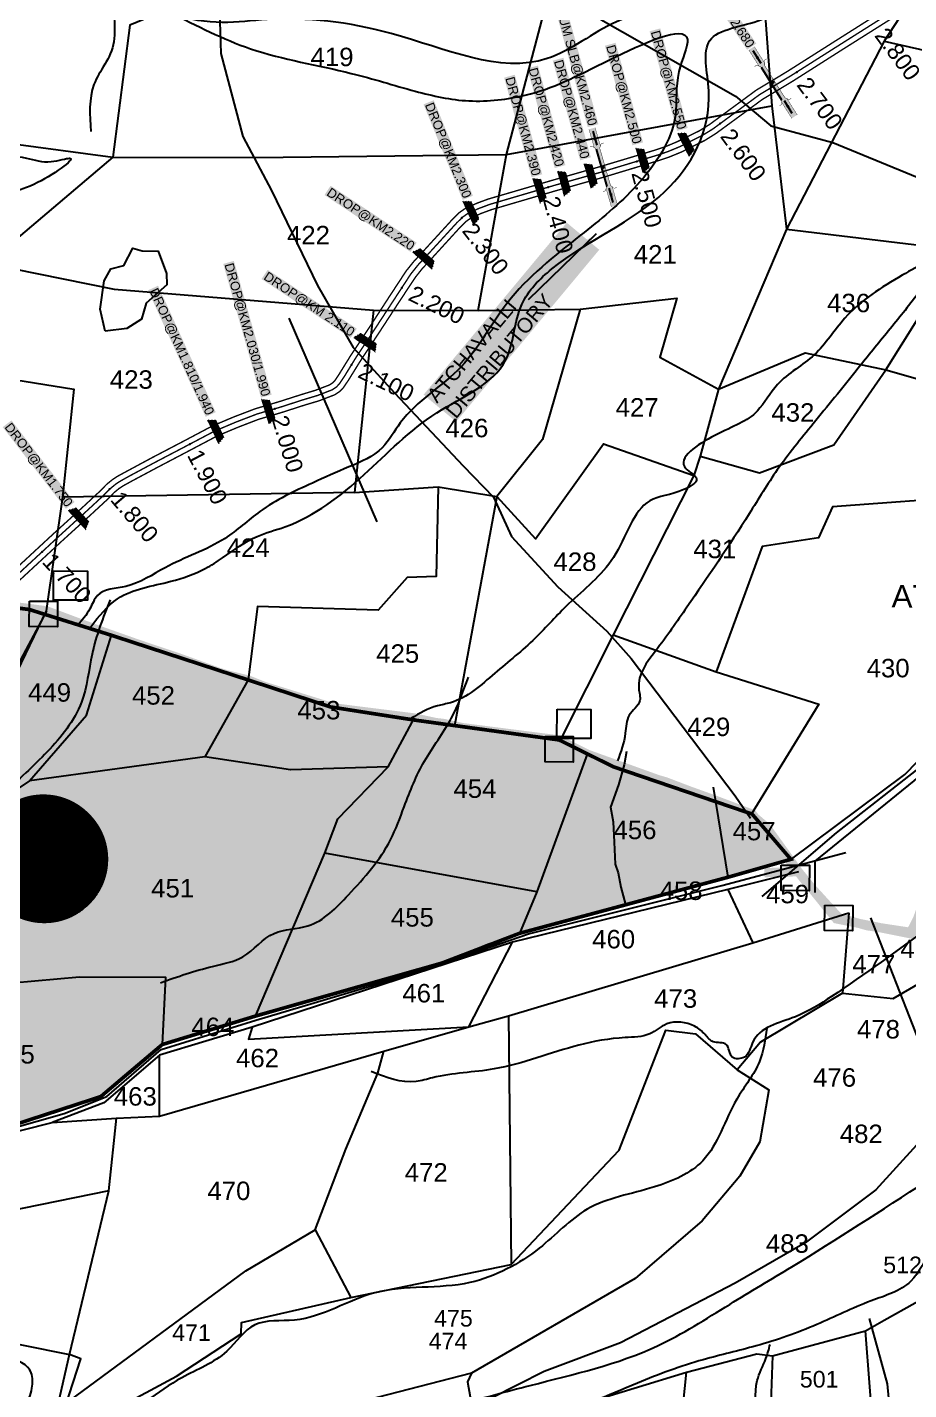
# Model space of a CAD drawing. Header units: inches. Extents: x 200003 to 248779, y 1594258 to 1607376.
# Drawn here: x 205901 to 206856, y 1599463 to 1600941 of the extents above; entities that cross this region are included whole.
import ezdxf
from ezdxf.enums import TextEntityAlignment as Align

# ---------------------------------------------------------------- set-up
doc = ezdxf.new("R2010")
doc.units = ezdxf.units.IN
doc.header["$LTSCALE"] = 15
doc.header["$MEASUREMENT"] = 0
for name, pattern in [('ACAD_ISO02W100', [15, 12, -3]), ('DASHED2', [0.375, 0.25, -0.125]), ('HIDDEN2', [0.1875, 0.125, -0.0625])]:
    doc.linetypes.add(name, pattern=pattern)
for name, color, linetype in [('BOUNDRY STONES', 240, 'Continuous'), ('CANAL1', 7, 'Continuous'), ('CSMark', 72, 'Continuous'), ('PLOTS', 7, 'Continuous'), ('PLOTS NO', 7, 'Continuous'), ('RE REMARKS', 7, 'Continuous'), ('ROADS', 1, 'Continuous'), ('STREAMS', 4, 'Continuous'), ('STRUCTURE', 5, 'Continuous'), ('TEXT', 1, 'Continuous'), ('text2', 7, 'Continuous'), ('VILLAGE BOUNDRY', 5, 'Continuous'), ('WUA-14', 3, 'Continuous')]:
    doc.layers.add(name, color=color, linetype=linetype)
doc.styles.get("Standard").update_dxf_attribs({"font": 'arial.ttf'})
doc.dimstyles.get("Standard").update_dxf_attribs({"dimtxt": 0.18, "dimasz": 0.18, "dimexe": 0.18, "dimexo": 0.0625, "dimgap": 0.09, "dimtad": 0, "dimtih": 1, "dimtoh": 1, "dimdec": 4, "dimzin": 0, "dimdsep": 46, "dimtxsty": 'Standard', "dimcen": 0.09, "dimadec": 0, "dimazin": 0, "dimtfac": 1, "dimtdec": 4, "dimtofl": 0, "dimtmove": 0, "dimatfit": 3, "dimfxl": 1, "dimtolj": 1, "dimtzin": 0, "dimarcsym": 0})

# ---------------------------------------------------------------- blocks, each defined once
blk = doc.blocks.new('DROP')
h = blk.add_hatch()
h.set_pattern_fill('ANSI31', color=1, scale=10, angle=45)
h.set_pattern_definition([(90, (-324.4107, -25.7687), (-1.25, 0), [])])
h.paths.add_polyline_path([(-9.9, -4.3), (-13.8, 4.1), (13.8, 4.1), (10.2, -4.3)])
at = {"layer": 'STRUCTURE', "color": 5, "const_width": 0.49}
blk.add_lwpolyline([(-9.9, -4.3), (-13.8, 4.1), (13.8, 4.1), (10.2, -4.3), (-9.9, -4.3)], dxfattribs=at)
at = {"layer": 'STRUCTURE', "color": 5}
blk.add_circle((0, 0), 1.33, dxfattribs=at)
blk = doc.blocks.new('1SLB')
at = {"layer": 'STRUCTURE'}
h = blk.add_hatch(dxfattribs=at)
h.set_pattern_fill('DOTS', color=6, scale=14, angle=320.3722, style=0)
h.set_pattern_definition([(320.372247934, (-538945.0768, -1194857.3203), (0.89503691186, 0.39489261377), [0, -0.875])])
h.paths.add_polyline_path([(-43.8, 3.5), (-43.8, -3.5), (-23.1, -3.5), (-21, -2.1), (21, -2.1), (23.1, -3.5), (43.8, -3.5), (43.8, 3.5), (23.1, 3.5), (21, 2.1), (-21, 2.1), (-23.1, 3.5)])
at = {"layer": 'STRUCTURE', "color": 6, "linetype": 'ACAD_ISO02W100', "ltscale": 0.5, "const_width": 0.35}
for points in [[(-43.8, 3.5), (-23.1, 3.5)], [(23.1, 3.5), (43.8, 3.5)], [(-43.8, -3.5), (-23.1, -3.5)], [(23.1, -3.5), (43.8, -3.5)]]:
    blk.add_lwpolyline(points, dxfattribs=at)
at = {"layer": 'STRUCTURE', "color": 6, "const_width": 0.44}
for points in [[(-25.2, 7.7), (-25.2, 4.9), (-21, 2.1), (21, 2.1), (25.2, 4.9), (25.2, 7.7)], [(-25.2, -7.7), (-25.2, -4.9), (-21, -2.1), (21, -2.1), (25.2, -4.9), (25.2, -7.7)]]:
    blk.add_lwpolyline(points, dxfattribs=at)
at = {"layer": 'STRUCTURE', "color": 6}
blk.add_lwpolyline([(-21, -2.1), (21, -2.1)], dxfattribs=at)
blk.add_lwpolyline([(-21, -2.1), (21, -2.1)], dxfattribs=at)
at = {"layer": 'STRUCTURE', "color": 0}
blk.add_circle((0, 0), 0.871, dxfattribs=at)
for points in [[(-40.8, 0), (-24.8, 0)], [(39.6, -0.2), (23.5, -0.2)]]:
    blk.add_leader(points, dimstyle='Standard', override={"dimasz": 10, "dimgap": 0.09, "dimtad": 0}, dxfattribs=at)

msp = doc.modelspace()

# ---------------------------------------------------------------- hatches: boundary and pattern name
at = {"layer": 'PLOTS NO', "true_color": 0x105689}
h = msp.add_hatch(color=146, dxfattribs=at)
h.dxf.hatch_style = 1
h.paths.add_polyline_path([(205189.9, 1599580.5), (205194.7, 1599649.2), (205201.6, 1599766.9), (205205.7, 1599872.2), (205220.5, 1599966.9), (205271.6, 1600231.1), (205308.7, 1600348), (205381.9, 1600350.8), (205510.5, 1600350.2), (205605.1, 1600348.3), (205902.9, 1600309.4), (205991.8, 1600281.5), (206140.2, 1600233), (206229.2, 1600203.8), (206319.4, 1600189.7), (206477.2, 1600168), (206536.2, 1600138.8), (206686.4, 1600087.6), (206728.4, 1600038.6), (206660.1, 1600019.1), (206434.2, 1599958.3), (206350, 1599926), (206148, 1599868.6), (206046.9, 1599837.7), (205980.3, 1599781.3), (205874.3, 1599746.7), (205725.5, 1599709.7), (205609.3, 1599669.5), (205599, 1599661.8), (205572.8, 1599651.1), (205448.1, 1599598.8), (205358.8, 1599578), (205277.4, 1599573.2)])
at = {"layer": 'text2'}
h = msp.add_hatch(dxfattribs=at)
h.set_pattern_fill('ANSI31', color=5)
h.set_pattern_definition([(45, (15055.27304, -12639.26746), (-0.088388347648, 0.088388347648), [])])
edge = h.paths.add_edge_path()
edge.add_arc((205918.7, 1600039.3), 69.1, 0, 360)
h.paths.add_polyline_path([(205840, 1600008.3), (205997.4, 1600008.3), (205997.4, 1600070.4), (205840, 1600070.4)], flags=9)

# ---------------------------------------------------------------- linework, layer by layer
at = {"layer": 'BOUNDRY STONES'}
for points in [[(205929.2, 1600351.2), (205965.9, 1600351.1), (205965.8, 1600319.5), (205929.2, 1600319.6)], [(205903, 1600318.5), (205933.4, 1600318.3), (205933.2, 1600290.7), (205902.8, 1600291)], [(206474.9, 1600201.2), (206511.5, 1600201.1), (206511.5, 1600169.5), (206474.8, 1600169.6)], [(206462.1, 1600171.8), (206492.5, 1600171.6), (206492.3, 1600144), (206461.9, 1600144.3)], [(206718, 1600032.3), (206748.4, 1600032.1), (206748.2, 1600004.5), (206717.7, 1600004.8)], [(206765.1, 1599988.8), (206795.5, 1599988.6), (206795.3, 1599961), (206764.9, 1599961.3)]]:
    msp.add_lwpolyline(points, close=True, dxfattribs=at)
at = {"layer": 'CANAL1', "color": 200, "const_width": 1.5}
for points in [[(205882.6, 1600348.6), (205929.9, 1600392.4), (205961.5, 1600421.1), (205978.4, 1600436.8), (205986.7, 1600445.2), (205993.1, 1600450.4), (205998.8, 1600454.1), (206008.6, 1600459.4), (206036.3, 1600474.3), (206070.7, 1600492.3), (206101.1, 1600508.4), (206124.6, 1600518.3), (206147.7, 1600527.1), (206173.3, 1600534.7), (206197.4, 1600542.4), (206213.2, 1600547.2), (206222.1, 1600550.6), (206228.4, 1600553), (206231.8, 1600555.3), (206234.2, 1600557.9), (206238.8, 1600564.8), (206251.5, 1600585.3), (206270.7, 1600614.2), (206292.7, 1600648.1), (206311.4, 1600676.6), (206319.7, 1600686.9), (206328.5, 1600696.4), (206361.9, 1600732.9), (206368.8, 1600739.7), (206374.5, 1600743.7), (206380.4, 1600746.6), (206388.1, 1600750), (206400.3, 1600754.5), (206470.3, 1600775), (206520.7, 1600789.4), (206564.3, 1600802.5), (206581.9, 1600807.8), (206592.6, 1600811.4), (206605, 1600816.6), (206615.6, 1600821.8), (206629.2, 1600828.5), (206640.3, 1600835.4), (206669.7, 1600857), (206691, 1600872.7), (206707.9, 1600882.8), (206724.6, 1600892.9), (206775.5, 1600925.2), (206844.7, 1600969)], [(205890.9, 1600339.9), (205938.1, 1600383.6), (205969.6, 1600412.3), (205986.7, 1600428.1), (205994.8, 1600436.3), (206000.2, 1600440.7), (206005, 1600443.8), (206014.3, 1600448.9), (206042, 1600463.7), (206076.3, 1600481.7), (206106.2, 1600497.5), (206129.1, 1600507.1), (206151.5, 1600515.7), (206176.8, 1600523.2), (206201, 1600531), (206217.1, 1600535.8), (206226.4, 1600539.4), (206234, 1600542.3), (206239.6, 1600546), (206243.6, 1600550.4), (206248.9, 1600558.3), (206261.6, 1600578.8), (206280.7, 1600607.7), (206302.8, 1600641.6), (206321.2, 1600669.5), (206328.8, 1600679.1), (206337.3, 1600688.2), (206370.5, 1600724.6), (206376.5, 1600730.4), (206380.7, 1600733.3), (206385.5, 1600735.7), (206392.6, 1600738.9), (206404.1, 1600743.1), (206473.6, 1600763.5), (206524.1, 1600777.8), (206567.8, 1600791), (206585.5, 1600796.4), (206596.8, 1600800.2), (206610, 1600805.6), (206620.9, 1600811.1), (206635, 1600818), (206647, 1600825.5), (206676.8, 1600847.3), (206697.7, 1600862.7), (206714.1, 1600872.5), (206731, 1600882.7), (206781.9, 1600915.1), (206851.2, 1600958.8)]]:
    msp.add_lwpolyline(points, dxfattribs=at)
at = {"layer": 'CANAL1', "color": 1, "linetype": 'HIDDEN2', "ltscale": 4, "const_width": 1.5}
msp.add_lwpolyline([(205886.7, 1600344.2), (205934, 1600388), (205965.5, 1600416.7), (205982.6, 1600432.5), (205990.8, 1600440.7), (205996.6, 1600445.5), (206001.9, 1600448.9), (206011.4, 1600454.2), (206039.1, 1600469), (206073.5, 1600487), (206103.7, 1600502.9), (206126.9, 1600512.7), (206149.6, 1600521.4), (206175.1, 1600528.9), (206199.2, 1600536.7), (206215.2, 1600541.5), (206224.3, 1600545), (206231.2, 1600547.7), (206235.7, 1600550.7), (206238.9, 1600554.1), (206243.9, 1600561.5), (206256.5, 1600582), (206275.7, 1600611), (206297.8, 1600644.8), (206316.3, 1600673.1), (206324.2, 1600683), (206332.9, 1600692.3), (206366.2, 1600728.7), (206372.7, 1600735), (206377.6, 1600738.5), (206383, 1600741.2), (206390.4, 1600744.4), (206402.2, 1600748.8), (206471.9, 1600769.3), (206522.4, 1600783.6), (206566, 1600796.8), (206583.7, 1600802.1), (206594.7, 1600805.8), (206607.5, 1600811.1), (206618.3, 1600816.4), (206632.1, 1600823.3), (206643.7, 1600830.4), (206673.2, 1600852.1), (206694.4, 1600867.7), (206711, 1600877.7), (206727.8, 1600887.8), (206778.7, 1600920.1), (206848, 1600963.9)], dxfattribs=at)
at = {"layer": 'PLOTS'}
for points in [[(206667, 1601394.6), (206674.5, 1601246), (206685.4, 1601153.3), (206692.7, 1601033.7), (206697.7, 1600992.6), (206707.6, 1600855.6), (206723.8, 1600721.8), (206650.1, 1600548.2), (206630.2, 1600475.8), (206623.3, 1600454.7), (206535.8, 1600282.1), (206478, 1600167)], [(206980.1, 1601202.5), (206946.2, 1601104.9), (206829.6, 1600925.8), (206723.8, 1600721.8)], [(206389.4, 1600633.5), (206420.1, 1600802.9), (206480.9, 1601033.4), (206488.3, 1601142.4)], [(206692.7, 1601033.7), (206480.9, 1601033.4), (206388.3, 1601038.9), (206363.3, 1600999.4), (206136.2, 1600994.2), (206011.7, 1600943.1), (205993.2, 1600799.9), (205857.3, 1600684.6), (205834.1, 1600567.1)], [(206723.8, 1600721.8), (206912.5, 1600699), (207109.7, 1600677.3), (207324.2, 1600591.8), (207452.7, 1600786.1), (207480.6, 1600813.7), (207491.5, 1600902), (207471.2, 1600900.6), (207483.4, 1600960.2)], [(206829.6, 1600925.8), (207014.4, 1600883.8), (207132.9, 1600862.3), (207285.6, 1600841.9), (207452.7, 1600786.1)], [(205766.7, 1600830.3), (205993.2, 1600799.9), (206147.5, 1600799.4), (206420.1, 1600802.9), (206707.6, 1600855.6)], [(205737.1, 1600708.7), (205857.3, 1600684.6), (205994.9, 1600656.7), (206275.8, 1600633.9), (206389.4, 1600633.5), (206499.9, 1600635.2), (206604.8, 1600647), (206586.2, 1600583.2), (206650.1, 1600548.2)], [(206630.2, 1600475.8), (206694.3, 1600457.5), (206774.8, 1600488.1), (206831.5, 1600569.2), (206912.5, 1600699)], [(206499.9, 1600635.2), (206459.3, 1600493.7), (206409.6, 1600431.8), (206363.6, 1600183.3)], [(206275.8, 1600633.9), (206255.4, 1600436.3), (205938.8, 1600431.2)], [(206650.1, 1600548.2), (206743.8, 1600587.9), (206831.5, 1600569.2), (207073.7, 1600500.2), (207234.4, 1600461), (207324.2, 1600591.8)], [(205381.9, 1600350.8), (205379.1, 1600453.4), (205448.1, 1600498.4), (205555.4, 1600571.6), (205703.4, 1600581.7), (205834.1, 1600567.1), (205951.1, 1600548.3), (205938.8, 1600431.2), (205921.2, 1600308.1)], [(206754.6, 1600002.7), (206754.6, 1600036.4), (206862.1, 1600123.7), (206894.7, 1600151.8), (206950.7, 1600220), (207010.3, 1600281.2), (207173, 1600402.9), (207252.6, 1600456.1), (207261.8, 1600469.8), (207437.7, 1600519.3), (207489.8, 1600498.2), (207520.6, 1600470.8), (207534.4, 1600468.1), (207551.9, 1600473.5), (207629.6, 1600489.4), (207651.6, 1600499.3), (207714, 1600512.1), (207754.6, 1600510.7), (207845.7, 1600506.2), (208025.7, 1600487), (208100.9, 1600472.9)], [(206409.6, 1600431.8), (206451.7, 1600386.2), (206525.4, 1600489.1), (206623.3, 1600454.7)], [(206728.1, 1600037.9), (206852.1, 1600130.6), (206949.4, 1600230.8), (206989.6, 1600276.8), (207014.2, 1600298.4), (207102.2, 1600361.9), (207234.4, 1600461)], [(206346, 1600442.4), (206343.9, 1600345.1), (206312.6, 1600344), (206281, 1600308.9), (206150.3, 1600312.6), (206140.2, 1600233)], [(206255.4, 1600436.3), (206346, 1600442.4), (206409.6, 1600431.8)], [(206949.4, 1600230.8), (206899.9, 1600257.8), (206930.6, 1600432.5), (206773.6, 1600420.9), (206758.3, 1600387.1), (206697.1, 1600377.7), (206647.4, 1600242)], [(205189.9, 1599580.5), (205277.4, 1599573.2), (205358.8, 1599578), (205448.1, 1599598.8), (205572.8, 1599651.1), (205599, 1599661.8), (205600, 1599727.2), (205666.5, 1599842.7), (205820.5, 1600118.8), (205921.8, 1600307.7)], [(205921.2, 1600308.1), (205835.2, 1600129.9), (205820.2, 1600107.7), (205742.3, 1599965.6), (205666.4, 1599826.4), (205661.8, 1599815.4), (205607.5, 1599722.2), (205609.3, 1599669.5), (205725.5, 1599709.7), (205874.3, 1599746.7), (205980.3, 1599781.3), (206046.9, 1599837.7), (206148, 1599868.6), (206350, 1599926), (206399.9, 1599946.5), (206434.2, 1599958.3), (206660.1, 1600019.1), (206728.4, 1600038.6)], [(205903.1, 1600123.6), (205964.9, 1600194.7), (205991.8, 1600281.5)], [(206535.8, 1600282.1), (206647.4, 1600242), (206758.7, 1600206.7), (206685.2, 1600087.3)], [(206140.2, 1600233), (206093.2, 1600149.8)], [(206148, 1599868.6), (206223.1, 1600045.2), (206237.1, 1600082.6), (206291.8, 1600139), (206320.5, 1600191.8)], [(206291.8, 1600139), (206185.9, 1600135.5), (206093.2, 1600149.8), (205903.1, 1600123.6), (205817.6, 1600066.7), (205796.6, 1599976.2), (205804, 1599881.6)], [(206507.6, 1600152.6), (206452.9, 1600003.2), (206434.2, 1599958.3)], [(206644.1, 1600116.7), (206660.1, 1600019.1)], [(206452.9, 1600003.2), (206223.1, 1600045.2)], [(206736.5, 1600025.1), (206660, 1600005.8), (206426.6, 1599948.8), (206144.3, 1599856.6), (206044.1, 1599826.2), (205983.7, 1599774.6), (205927.5, 1599753.3)], [(206660, 1600005.8), (206687.2, 1599948.1)], [(206791.2, 1599980.4), (206784.2, 1599893.6), (206839.2, 1599887.7), (206868.5, 1599904.6), (206933.3, 1599971.3), (206897.7, 1599994), (206887.3, 1599967.2), (206874.6, 1599964.4)], [(205932.7, 1599441.4), (205946.3, 1599501.5), (205988.9, 1599679.1), (205997.4, 1599757.9), (206043.8, 1599760.2), (206287.3, 1599830.5), (206379.1, 1599856.9), (206422.3, 1599869), (206687.2, 1599948.1), (206791.2, 1599980.4)], [(206144.3, 1599856.6), (206140.5, 1599843.6), (206379.1, 1599856.9), (206426.6, 1599948.8)], [(205666.4, 1599826.4), (205746.5, 1599863.6), (205804, 1599881.6), (205884.5, 1599904.5), (205957.2, 1599911.2), (206050.3, 1599910.6), (206046.9, 1599837.7)], [(206784.2, 1599893.6), (206695.5, 1599840.3), (206670, 1599810.3)], [(206422.3, 1599869), (206425, 1599599.2)], [(206212.8, 1599636.9), (206251.2, 1599563.6), (206425, 1599599.2), (206542.4, 1599723.1), (206592.8, 1599853.2), (206624.9, 1599849.3), (206670, 1599810.3), (206704.5, 1599788.6), (206694.8, 1599732.3), (206673.1, 1599695), (206632.2, 1599646.6), (206559.5, 1599584), (206382, 1599481.5), (206121.5, 1599414.3), (206115.2, 1599419.5), (205950.3, 1599371.5), (205935, 1599387.5), (205929.3, 1599406.4), (205958.7, 1599496.9), (205946.3, 1599501.5)], [(205932.7, 1599441.4), (206137.4, 1599592.5), (206212.8, 1599636.9), (206245.8, 1599724.4), (206280.5, 1599806.8), (206287.3, 1599830.5)], [(206043.8, 1599760.2), (206044.1, 1599826.2)], [(205191.5, 1599569.3), (205227.7, 1599567.1), (205282.5, 1599560.8), (205384, 1599576.5), (205447.1, 1599587.5), (205547.9, 1599628.7), (205596.4, 1599649.3), (205615.6, 1599665.8), (205725.9, 1599700.8), (205860.1, 1599736.2), (205927.5, 1599753.3), (205997.4, 1599757.9)], [(205988.9, 1599679.1), (205802.5, 1599641.3), (205608.5, 1599608), (205608.7, 1599549.1)], [(205596.4, 1599649.3), (205599.1, 1599557.6), (205786.3, 1599533.7), (205946.3, 1599501.5)], [(206388.2, 1599413.1), (206615.2, 1599482.4), (206691.5, 1599502.3), (206708.6, 1599500), (206809.3, 1599527.3), (206829.7, 1599538.8), (206863.3, 1599557.8), (206899.2, 1599577.5), (206909.5, 1599593.2), (206917.4, 1599611.9), (206921.1, 1599644.4), (206970.4, 1599641.7), (206984.9, 1599641.7), (207002.6, 1599619.9), (207011.4, 1599606.8), (207009.7, 1599590.7), (207008.4, 1599541.8), (207017, 1599536.9), (207018.4, 1599514.7), (207033, 1599519.8), (207042.5, 1599521), (207042.9, 1599525.7)], [(205929.3, 1599406.4), (206062.3, 1599478.1), (206132.3, 1599524.2), (206132.9, 1599536.3), (206251.2, 1599563.6)], [(206708.6, 1599500), (206705.2, 1599409.2), (206782.5, 1599407.5), (206818.6, 1599406), (206809.3, 1599527.3)], [(206382, 1599481.5), (206378, 1599472), (206388.2, 1599413.1), (206411.2, 1599284.5), (206463.8, 1599278.6), (206595.9, 1599291.3), (206650, 1599305.6), (206669.6, 1599305.6), (206727.6, 1599299.4), (206777.2, 1599319.5), (206816.3, 1599327), (206864, 1599334.4), (206943.8, 1599333.6), (206943.4, 1599313.7), (206951.9, 1599313), (206968.5, 1599318.4), (207015.4, 1599357.3), (207049.5, 1599352.3), (207048.5, 1599332.4), (207097, 1599338)], [(206595.9, 1599291.3), (206615.2, 1599482.4)]]:
    msp.add_lwpolyline(points, dxfattribs=at)
at = {"layer": 'ROADS'}
for points in [[(206034.7, 1601110.6), (206057.4, 1601055.7), (206082.7, 1601024.4), (206100.5, 1600991.2), (206108.8, 1600970.6), (206110.4, 1600912.5), (206134.3, 1600822.5), (206165.5, 1600763.6), (206215.4, 1600660.8), (206253.9, 1600593.4), (206298.7, 1600544.5), (206373.3, 1600465.1), (206406.1, 1600431.3), (206425.4, 1600388.6), (206475.7, 1600334), (206528.9, 1600286), (206555.3, 1600256.2), (206668, 1600107.5), (206684.8, 1600083.3)], [(206522.4, 1600949.3), (206668.2, 1600866.2), (206706.7, 1600834), (206774, 1600815.7), (206885.7, 1600770), (206956.7, 1600741.6), (207006, 1600697.5), (207163.6, 1600593.6), (207267.4, 1600521.4), (207280.7, 1600513.1), (207248.3, 1600474.4), (207267.8, 1600476.6), (207341.4, 1600496), (207430.1, 1600524.2), (207459.1, 1600517.4), (207483.8, 1600503.4), (207511.2, 1600482.2), (207528.9, 1600473.2), (207602.2, 1600487.6), (207695.6, 1600513.5), (207786.6, 1600526.6), (207848.2, 1600543.9), (208075.9, 1600619.9)], [(206697.4, 1599998.1), (206777.9, 1600067.3), (206873, 1600141.7), (206954.4, 1600230.8), (207002.3, 1600282.4), (207066.8, 1600331.5), (207196.8, 1600427.1), (207248.3, 1600474.4)], [(205855, 1599738.6), (205940.6, 1599763), (205987, 1599781.4), (206045.6, 1599832.3), (206148.2, 1599864.2), (206324.7, 1599916.6), (206443.8, 1599957.6), (206653.7, 1600010.1), (206788, 1600045.8)], [(206814.7, 1599975.1), (206877.5, 1599814.8), (206892.1, 1599793.9), (206903.8, 1599779.5), (206886.5, 1599752.9), (206820.5, 1599680.1), (206743.9, 1599622.8), (206668, 1599578.9), (206543.7, 1599514.1), (206460.9, 1599483.2), (206404, 1599454.3)], [(206731, 1599122.7), (206785.4, 1599238.5), (206835.1, 1599307.6), (206840.6, 1599388.2), (206833.1, 1599469.8), (206813.7, 1599540.7)]]:
    msp.add_lwpolyline(points, dxfattribs=at)
at = {"layer": 'STREAMS'}
for points in [[(205985.1, 1600611.3), (205979.6, 1600635.1), (205983.9, 1600666), (205991.2, 1600678.8), (206005.3, 1600682.3), (206015.1, 1600701.1), (206025.1, 1600698.2), (206042.4, 1600698.1), (206042.4, 1600698.1), (206051.5, 1600673.9), (206051.8, 1600661.4), (206029.5, 1600641.5), (206024.6, 1600624.3), (206008.4, 1600614.3), (205985.1, 1600611.3)], [(206550.2, 1600155.4), (206547.5, 1600141), (206541.4, 1600119.5), (206532.7, 1600095), (206535.6, 1600079.1), (206536.7, 1600057.2), (206537.8, 1600033.4), (206541.2, 1600023.9), (206544.2, 1600008.4), (206549, 1599989.5)]]:
    msp.add_lwpolyline(points, dxfattribs=at)
for points in [[(207756.1, 1602562.3), (207679, 1602551.6), (207600.3, 1602556.9), (207548.6, 1602561.7), (207520.8, 1602563.7), (207454.3, 1602556.6), (207423.2, 1602551.8), (207384.8, 1602536.6), (207332.3, 1602463.7), (207315.7, 1602410.7), (207322.2, 1602346.5), (207332.3, 1602306), (207332.9, 1602237), (207279.1, 1602154.8), (207252.5, 1602077), (207248.4, 1602002), (207273.2, 1601907.3), (207262.5, 1601790.1), (207260.1, 1601708.1), (207270.7, 1601654.3), (207287.9, 1601634.6), (207337.7, 1601568), (207360, 1601526.8), (207374.8, 1601504.8), (207336.1, 1601430.6), (207281.6, 1601400.4), (207197.1, 1601391.2), (207103.3, 1601387), (207037.8, 1601360.9), (206923, 1601315.6), (206837.1, 1601272.3), (206783.8, 1601247.3), (206729.3, 1601226.4), (206614.6, 1601223.6), (206498.3, 1601210.7), (206377.4, 1601192), (206303.2, 1601161.9), (206235.4, 1601145.7), (206173.5, 1601135.8), (206121.6, 1601151.2), (206052.6, 1601164.4), (205944.9, 1601141.5), (205893.8, 1601109), (205825.3, 1601065.6), (205783.3, 1601019.7), (205755.1, 1600955.3), (205735.9, 1600869.6), (205711.4, 1600768.1), (205679.7, 1600692.7), (205656.8, 1600654.8), (205590.1, 1600620), (205506.5, 1600588.5), (205390.5, 1600539.7), (205286.8, 1600496.1), (205203.7, 1600437.8), (205145.1, 1600407.6), (205100.5, 1600397.6)], [(205969.5, 1600290.7), (205998.5, 1600321.1), (206056.3, 1600340), (206093.5, 1600353.9), (206112.4, 1600365.5), (206149.7, 1600388.7), (206179.8, 1600399.1), (206265.8, 1600455.7), (206344.6, 1600522.7), (206419.2, 1600579.8), (206436.7, 1600640.2), (206469.4, 1600678.8), (206592, 1600762.9), (206639.3, 1600872), (206640.3, 1600926.1), (206696.4, 1600949.2), (206782, 1601037.6), (206874.8, 1601094), (206914.7, 1601156), (206944.5, 1601209.3), (207022, 1601257.5), (207127.9, 1601308.2), (207258.9, 1601347.8), (207334.5, 1601386.6), (207386, 1601424.4), (207417.2, 1601425.4), (207459.9, 1601399.2), (207477.1, 1601336.7), (207492.3, 1601315.4), (207519.1, 1601264.3), (207545.4, 1601243.6)], [(205702.1, 1600655.1), (205720.6, 1600717), (205730.7, 1600788.3), (205752.1, 1600834.8), (205779.6, 1600918.3), (205790.7, 1600977), (205845.2, 1601030.3), (205937.3, 1601082.4), (205999.4, 1601114.7), (206067.5, 1601114.9), (206195.5, 1601106.6), (206260.7, 1601114.5), (206337.8, 1601140.4), (206395.7, 1601151.8), (206576, 1601166.3), (206678.3, 1601167.7), (206751, 1601196.9), (206800.1, 1601219.7), (206938.5, 1601263.6), (207011.6, 1601277.7), (206910.5, 1601219.1), (206869.4, 1601154.7), (206806.5, 1601087), (206731.6, 1601008.3), (206639.5, 1600971.3), (206539.3, 1600946.8), (206464.3, 1600906.8), (206295.2, 1600934), (206160.6, 1600949.1), (206057, 1600956.4), (205997.7, 1600974.5), (205994.4, 1600925.1), (205972.9, 1600878.8), (205969.5, 1600827.7)], [(207526.1, 1601253.1), (207544.1, 1601220), (207550.9, 1601188.8), (207545.4, 1601161.8), (207545.1, 1601124.6), (207522.4, 1601089.5), (207511.7, 1601067.2), (207502.7, 1601051.4), (207473.1, 1601028.7), (207431.4, 1600978.8), (207411.7, 1600939), (207371.3, 1600888.7), (207327.5, 1600849), (207287.9, 1600828.8), (207239.7, 1600832.7), (207156.5, 1600846.6), (207094, 1600833), (207036.7, 1600794), (206970.3, 1600732.8), (206904.7, 1600700.9), (206849.2, 1600671.9), (206787, 1600625.4), (206753.8, 1600585.6), (206714, 1600553.4), (206692.1, 1600524.8), (206645.9, 1600498.1), (206614.5, 1600462.4), (206626.2, 1600451.2), (206612.5, 1600439.5), (206575.4, 1600427.4), (206536.1, 1600366), (206487.3, 1600315.5), (206451.1, 1600278.2), (206407.3, 1600240.3), (206359.3, 1600208.3), (206345.2, 1600204.9), (206316.8, 1600191.6)], [(206055.9, 1600957), (206142.7, 1600917.5), (206251.9, 1600890.8), (206321.2, 1600871.5), (206379.4, 1600861), (206440.4, 1600867.1), (206532.5, 1600905.8), (206616.2, 1600927.5), (206607.1, 1600892.9), (206603.2, 1600845.3), (206561.4, 1600769.4), (206500.3, 1600715.2), (206420.9, 1600641.7), (206370.9, 1600572.7), (206305, 1600511.8), (206285.4, 1600484.9), (206249.3, 1600464), (206209.8, 1600446.6), (206152.8, 1600415.7), (206115, 1600386.6), (206050, 1600354.8), (206007.5, 1600334.5), (205976.8, 1600324.7), (205968.4, 1600310.1), (205955.4, 1600292.6)], [(205729, 1600791.6), (205803, 1600797.9), (205860.2, 1600802.4), (205899.9, 1600799), (205926.6, 1600795.1), (205946.5, 1600798.7), (205907.8, 1600770.4), (205857.3, 1600752.1), (205821, 1600709), (205792.6, 1600659.5), (205771.8, 1600613.7), (205729.6, 1600547.8), (205695.8, 1600522), (205668.8, 1600487.4), (205603.2, 1600442), (205553.7, 1600384.6), (205520.5, 1600358.6), (205497.4, 1600350.7)], [(206895.8, 1600695), (206864.1, 1600649.2), (206831.9, 1600608.7), (206799.1, 1600568.2), (206752.5, 1600510.7), (206713.7, 1600460.8), (206683.2, 1600413.2), (206615.6, 1600311.8), (206581.5, 1600264.2), (206563.5, 1600224.2), (206564.6, 1600210.6), (206553.2, 1600194.8), (206548.9, 1600175.3), (206540.4, 1600145.3)], [(205990.4, 1600320.1), (205970.8, 1600261), (205959.4, 1600209.1), (205943.4, 1600180.2), (205898.9, 1600132.2), (205848.5, 1600091), (205803.5, 1600059.8), (205780.3, 1599993.7), (205759.4, 1599922.5), (205753.4, 1599884.7), (205745.6, 1599852.8), (205724.9, 1599839.8), (205694.1, 1599825.7), (205662.2, 1599819.9)], [(203972.7, 1598365.9), (204022.7, 1598368.2), (204062.4, 1598389.4), (204121, 1598402.1), (204164.3, 1598419), (204245.5, 1598437.7), (204326.7, 1598461.3), (204363.4, 1598511.8), (204433.9, 1598606.4), (204471.9, 1598690.4), (204509.3, 1598773.2), (204534.5, 1598834.9), (204568.8, 1598890.3), (204602.5, 1598931.7), (204669.7, 1598986.4), (204726.7, 1599017), (204798.2, 1599071.7), (204872, 1599095.9), (204955, 1599104.2), (205055.7, 1599115), (205131.3, 1599106.8), (205208, 1599125.2), (205275.8, 1599182.3), (205322.3, 1599207.8), (205358.9, 1599230.3), (205430.9, 1599241.1), (205512.1, 1599259.8), (205603.6, 1599273.5), (205676.2, 1599283.7), (205732.4, 1599301.9), (205836.5, 1599347.5), (205929.8, 1599349.8), (206011.6, 1599373.3), (206122.6, 1599390.7), (206205.7, 1599413.7), (206302.7, 1599431.1), (206366.2, 1599446.8), (206445.9, 1599468.1), (206583.9, 1599511.1), (206662.1, 1599556), (206729.3, 1599596.6), (206876, 1599689.8), (206972.6, 1599769.4), (207014.2, 1599846.1), (207071.3, 1599926.7), (207095.8, 1599952.8), (207151.3, 1599980.7), (207234.4, 1600006.7), (207325.3, 1600018.7), (207399.1, 1600019.1), (207452.8, 1600019.6), (207498.6, 1600045.1), (207624, 1600076.7), (207713.8, 1600120.4), (207782.8, 1600164.1), (207825.6, 1600189), (207911.1, 1600227.2), (207942.2, 1600245.4), (208007, 1600269), (208022.9, 1600283.6)], [(208182.9, 1600292.6), (208157.2, 1600260.1), (208117.2, 1600219.1), (208014.2, 1600123.5), (207904.3, 1600040.6), (207853.5, 1600024.8), (207774.4, 1600006.6), (207720.4, 1599981), (207642.6, 1599966.5), (207551.3, 1599943.5), (207477.7, 1599922.9), (207398.1, 1599939), (207304, 1599939.7), (207226.8, 1599934.4), (207160.6, 1599923.5), (207115.8, 1599915), (207086.9, 1599858.2), (207059.8, 1599806.8), (206970.7, 1599715.4), (206935.7, 1599669.6), (206881.6, 1599616.4), (206858.3, 1599581), (206815.3, 1599559.7), (206756.5, 1599534.1), (206690.9, 1599511), (206633.3, 1599495.9), (206562, 1599470.7), (206460.8, 1599436.1), (206394.6, 1599414.8), (206383.5, 1599374.5), (206379.8, 1599350.6), (206369.9, 1599313.3), (206335.5, 1599278.5), (206266.8, 1599248), (206195, 1599204.6), (206163.1, 1599190), (206115.8, 1599161.3), (206091.9, 1599132), (206082, 1599091), (206078.2, 1599044.5), (206063.4, 1599017), (206037, 1598987.4), (206031.3, 1598936.6), (206041.1, 1598909.6), (206028.1, 1598870.5), (206009.7, 1598843), (205991.8, 1598789.8), (205974.6, 1598771.4), (205947.6, 1598773.3), (205921.9, 1598769.7), (205887.9, 1598721.1), (205876.2, 1598681.4), (205866.9, 1598641.6), (205841.1, 1598619.6), (205819.1, 1598629.5), (205786.6, 1598608.7), (205765.1, 1598588), (205718.5, 1598563.6), (205673.6, 1598560.3), (205614.7, 1598499.3), (205576.7, 1598489.6), (205542.9, 1598473.1)], [(206045.1, 1599904.8), (206101.3, 1599922.4), (206134.4, 1599933), (206168.2, 1599958.3), (206204.9, 1599966.5), (206248.7, 1600000), (206294.3, 1600059.6), (206309.2, 1600095.6), (206331.2, 1600145.1), (206360.3, 1600191.3), (206378.8, 1600236.2)], [(206879.6, 1599966), (206772.5, 1599889.8), (206733.3, 1599867.9), (206686.9, 1599840.1), (206678, 1599824.2), (206664.9, 1599824.2), (206658.4, 1599837.8), (206644.2, 1599840.8), (206635.3, 1599848.6), (206624, 1599857.5), (206593.8, 1599860), (206575.4, 1599849.3), (206548.6, 1599845.2), (206498.7, 1599837.1), (206406.7, 1599811.2), (206339.9, 1599801.7), (206322.1, 1599797.6), (206273.5, 1599808.4)], [(206702.3, 1599855.5), (206694.4, 1599819.4), (206669.7, 1599778.5), (206632.9, 1599711.8), (206580.4, 1599683.3), (206507.6, 1599659.1), (206455.7, 1599616.9), (206420.5, 1599594.4), (206380.5, 1599579.6), (206277.3, 1599568.5), (206190.2, 1599539), (206147.3, 1599533.7), (206116.8, 1599505.2), (206068.3, 1599476.5), (205991.9, 1599424.9), (205957.9, 1599405.3), (205917.9, 1599389.9), (205888.1, 1599406.1), (205898.4, 1599444.2), (205905.6, 1599465), (205905, 1599481.7), (205878.8, 1599499), (205837.2, 1599518.8), (205830.5, 1599560.7), (205825.8, 1599585.7), (205814, 1599614.3), (205796.8, 1599652.5)], [(206615.2, 1598947), (206642.8, 1598983.5), (206645.4, 1599005.8), (206656.9, 1599025.3), (206662.3, 1599064.3), (206667.1, 1599120.7), (206644.6, 1599163.2), (206635.4, 1599200.4), (206654.2, 1599281), (206656.4, 1599334), (206678.4, 1599376.5), (206691.1, 1599429.5), (206691.9, 1599473.3), (206701.3, 1599497.2), (206705.9, 1599512.5)]]:
    msp.add_spline(points, degree=3, dxfattribs=at)
at = {"layer": 'text2', "color": 3, "linetype": 'Continuous'}
msp.add_lwpolyline([(206184.1, 1600625.4), (206279.7, 1600404.4)], dxfattribs=at)
for p in [(206734.8, 1600892.2), (206651.9, 1600836.5), (206561.4, 1600795.4), (206465.4, 1600767.4), (206371.7, 1600734.1), (206306.6, 1600658.4), (206252, 1600574.6), (206169, 1600527.1), (206076.9, 1600488.8), (205989.9, 1600439.9), (205916.6, 1600371.9)]:
    msp.add_point(p, dxfattribs=at)
at = {"layer": 'text2', "color": 2, "linetype": 'Continuous'}
for p in [(206709, 1600881, 34), (206613, 1600821, 33), (206567, 1600801, 32), (206511, 1600784, 30), (206525, 1600789, 31), (206455, 1600769, 28), (206482, 1600776, 29), (206382, 1600742, 27), (206327, 1600695, 26), (206264, 1600602, 25), (206161, 1600530, 24), (206104, 1600508, 23), (205954, 1600414, 22)]:
    msp.add_point(p, dxfattribs=at)
at = {"layer": 'VILLAGE BOUNDRY', "linetype": 'DASHED2', "ltscale": 8, "const_width": 10}
msp.add_lwpolyline([(205591, 1600350.6), (205921.8, 1600306.9), (206095.8, 1600245.2), (206232.2, 1600202.9), (206320.5, 1600191.8), (206364.2, 1600182.4), (206477.2, 1600168), (206507.6, 1600152.6), (206642.8, 1600104), (206686.4, 1600087.6), (206726, 1600039), (206745.7, 1600013), (206780.2, 1599975.3), (206789.4, 1599972.7), (206811.3, 1599966.5), (206858.3, 1599959.4), (206875.1, 1599992.5)], dxfattribs=at)
at = {"layer": 'VILLAGE BOUNDRY', "color": 5, "linetype": 'DASHED2', "ltscale": 8}
msp.add_lwpolyline([(206872.4, 1599993.3, 10, 10, 0), (206860.2, 1599957.4, 10, 10, 0), (206777.7, 1599974, 10, 10, 0), (206736.5, 1600025.1, 10, 10, 0), (206699.7, 1600024.1, 10, 10, 0), (206736.5, 1600025.1, 10, 10, 0), (206701.8, 1600073.3, 10, 10, 0), (206685.2, 1600087.3, 10, 10, 0), (206592.1, 1600122.8, 10, 10, 0), (206536.2, 1600138.8, 10, 10, 0), (206495.1, 1600158.7, 10, 10, 0), (206478, 1600167, 10, 10, 0), (206407.2, 1600173.8, 10, 10, 0), (206363.6, 1600183.3, 10, 10, 0), (206351.8, 1600185.9, 10, 10, 0), (206314.4, 1600190.3, 10, 10, 0), (206281.1, 1600195.6, 10, 10, 0), (206231.8, 1600203.1, 10, 10, 0), (206169.2, 1600221.4, 10, 10, 0), (206140.2, 1600233, 10, 10, 0), (206113.3, 1600239.5, 10, 10, 0), (206063.4, 1600257.5, 10, 10, 0), (205991.8, 1600281.5, 10, 10, 0), (205970.1, 1600289.9, 10, 10, 0), (205959.6, 1600293.7, 10, 10, 0), (205921.2, 1600308.1, 10, 10, 0), (205785.5, 1600325.6, 10, 10, 0)], format="xyseb", dxfattribs=at)
at = {"layer": 'WUA-14', "color": 17, "const_width": 4}
msp.add_lwpolyline([(205605.1, 1600348.3), (205902.9, 1600309.4), (205991.8, 1600281.5), (206140.2, 1600233), (206229.2, 1600203.8), (206319.4, 1600189.7), (206477.2, 1600168), (206536.2, 1600138.8), (206686.4, 1600087.6), (206728.4, 1600038.6), (206660.1, 1600019.1), (206434.2, 1599958.3), (206350, 1599926), (206148, 1599868.6), (206046.9, 1599837.7), (205980.3, 1599781.3), (205874.3, 1599746.7)], dxfattribs=at)
at = {"layer": 'WUA-14', "const_width": 3}
msp.add_lwpolyline([(205605.1, 1600348.3), (205902.9, 1600309.4), (205991.8, 1600281.5), (206140.2, 1600233), (206229.2, 1600203.8), (206319.4, 1600189.7), (206477.2, 1600168), (206536.2, 1600138.8), (206686.4, 1600087.6), (206728.4, 1600038.6), (206660.1, 1600019.1), (206434.2, 1599958.3), (206350, 1599926), (206148, 1599868.6), (206046.9, 1599837.7), (205980.3, 1599781.3), (205874.3, 1599746.7)], dxfattribs=at)

# ---------------------------------------------------------------- block references
at = {"layer": 'text2', "color": 3, "linetype": 'Continuous'}
for name, p, rotation in [('1SLB', (206709, 1600881, 34), 302.1678004373609), ('1SLB', (206525, 1600789, 31), 286.1462093718848), ('DROP', (206615.4, 1600815), 116.6617798255751), ('DROP', (206568, 1600797.4), 106.5542094616213), ('DROP', (206482.9, 1600772.4), 104.9714508217139), ('DROP', (206511.7, 1600780.6), 105.5973919865593), ('DROP', (206456.3, 1600764.7), 106.4528986059829), ('DROP', (206382.2, 1600740.9), 114.5949783508564), ('DROP', (206331.5, 1600690.8), 138.4007983839206), ('DROP', (206268.3, 1600599.8), 146.8986334629835), ('DROP', (206162.3, 1600525.2), 107.0154503961979), ('DROP', (206105.6, 1600503.8), 114.9758442972904), ('DROP', (205957.4, 1600409.3), 132.7183248375171)]:
    msp.add_blockref(name, p, dxfattribs=dict(at, rotation=rotation))

# ---------------------------------------------------------------- texts
at = {"layer": 'CSMark', "color": 1}
for s, rotation, p in [('2.800', 306.5525, (206825.5, 1600937)), ('2.700', 306.5525, (206741.1, 1600883.5)), ('2.600', 306.5525, (206658.2, 1600827.7)), ('2.500', 285.001, (206564, 1600784.9)), ('2.400', 285.001, (206468, 1600756.9)), ('2.300', 307.8444, (206378.2, 1600725.4)), ('2.200', 334.0128, (206316.3, 1600653.5)), ('2.100', 334.0128, (206261.6, 1600569.8)), ('2.000', 286.4932, (206173.9, 1600519.2)), ('1.900', 297.7948, (206081.3, 1600481)), ('1.800', 310.4347, (205996.6, 1600433.9)), ('1.700', 312.8025, (205922.3, 1600366.5))]:
    msp.add_text(s, height=18, rotation=rotation, dxfattribs=at).set_placement(p, align=Align.MIDDLE_LEFT)
at = {"layer": 'PLOTS NO'}
for s, p in [('419', (206231, 1600908.6)), ('422', (206205.4, 1600715.4)), ('421', (206581.4, 1600694.6)), ('436', (206791, 1600641.8)), ('423', (206013.4, 1600558.8)), ('427', (206561.7, 1600528.6)), ('432', (206730.6, 1600523.1)), ('426', (206377.2, 1600506.2)), ('424', (206140.1, 1600376.5)), ('431', (206645.9, 1600375.1)), ('428', (206494.4, 1600361.3)), ('425', (206302.2, 1600261.7)), ('430', (206833.8, 1600245.9)), ('429', (206639.4, 1600182.2))]:
    msp.add_text(s, height=20, dxfattribs=at).set_placement(p, align=Align.MIDDLE_CENTER)
for s, height, p in [('449', 20, (205901.5, 1600209.5)), ('452', 20, (206014.1, 1600206.3)), ('453', 20, (206193.4, 1600190.3)), ('454', 20, (206362.6, 1600105.2)), ('456', 20, (206536.1, 1600060.4)), ('457', 20, (206665.2, 1600059.2)), ('451', 20, (206034.9, 1599997.2)), ('458', 20, (206586.1, 1599994.5)), ('459', 20, (206701.5, 1599990.9)), ('455', 20, (206294.8, 1599965.6)), ('460', 20, (206513, 1599942)), ('479', 20, (206847, 1599931.6)), ('477', 20, (206795, 1599914.8)), ('461', 20, (206307.2, 1599883.4)), ('473', 20, (206580.2, 1599877.6)), ('464', 20, (206078.5, 1599846.9)), ('478', 20, (206800, 1599844.3)), ('465', 20, (205862.1, 1599817.1)), ('462', 20, (206126.9, 1599813.1)), ('476', 20, (206752.5, 1599792)), ('463', 20, (205994.4, 1599771.5)), ('482', 20, (206781.4, 1599730.9)), ('472', 20, (206309.8, 1599689.1)), ('470', 20, (206095.9, 1599669.1)), ('483', 20, (206701.3, 1599611.9)), ('512', 18, (206828.5, 1599589.8)), ('475', 18, (206341.6, 1599531.9)), ('471', 18, (206057.7, 1599516.3)), ('474', 18, (206335.8, 1599507.2)), ('501', 18, (206738.1, 1599465.8))]:
    msp.add_text(s, height=height, dxfattribs=at).set_placement(p)
at = {"layer": 'PLOTS NO', "color": 1}
msp.add_text('TC5', height=40, dxfattribs=at).set_placement((205918.7, 1600039.3), align=Align.MIDDLE_CENTER)
at = {"layer": 'STRUCTURE', "color": 5, "attachment_point": 1, "bg_fill": 1, "box_fill_scale": 1.1, "bg_fill_color": 7, "bg_fill_true_color": 16777215, "bg_fill_transparency": 0}
for s, insert, char_height, width, rotation in [('SLB@KM2.575/2.680', (206614.8, 1601035.5), 10, 134.773, 303.6642), ('SP CUM SLB@KM2.460', (206477.6, 1600985), 10, 154.145, 285.3945), ('DROP@KM2.550', (206586.1, 1600938.3), 10, 109.998, 285.3945), ('DROP@KM2.500', (206537.7, 1600922.7), 10, 109.998, 285.3945), ('DROP@KM2.440', (206481.1, 1600906.5), 10, 109.998, 285.3945), ('DROP@KM2.390', (206428.4, 1600888.1), 10, 109.998, 285.3945), ('DROP@KM2.420', (206453.5, 1600898), 10, 109.998, 285.3945), ('DROP@KM2.300', (206340.7, 1600860.4), 10, 109.998, 292.2882), ('DROP@KM2.220', (206229.7, 1600767.5), 10, 109.82, 326.54), ('{\\C1;ATCHAVALLI \\PDISTRIBUTORY }', (206332.5, 1600542.6), 16, 239.389, 50.2364), ('DROP@KM2.030/1.990', (206123.9, 1600686.2), 10, 148.661, 285.7554), ('DROP@KM 2.110', (206161.5, 1600676.4), 10, 113.77, 326.54), ('DROP@KM1.810/1.940', (206041.9, 1600659.2), 10, 148.729, 294.4804), ('DROP@KM1.750', (205883.3, 1600513.1), 10, 109.889, 307.6955)]:
    msp.add_mtext(s, dxfattribs=dict(at, insert=insert, char_height=char_height, width=width, rotation=rotation))
at = {"layer": 'TEXT', "insert": (206837.6, 1600376.6), "char_height": 24.357, "width": 208.062, "attachment_point": 1, "rotation": 359.8583}
msp.add_mtext('\\pxqc;NO.62 ATCHAVELLI', dxfattribs=at)

# ---------------------------------------------------------------- leaders
at = {"layer": 'RE REMARKS', "color": 1}
msp.add_leader([(206517.2, 1600716.9), (206443.7, 1600645.3)], dimstyle='Standard', override={"dimasz": 50}, dxfattribs=at)

doc.saveas('drawing.dxf')
